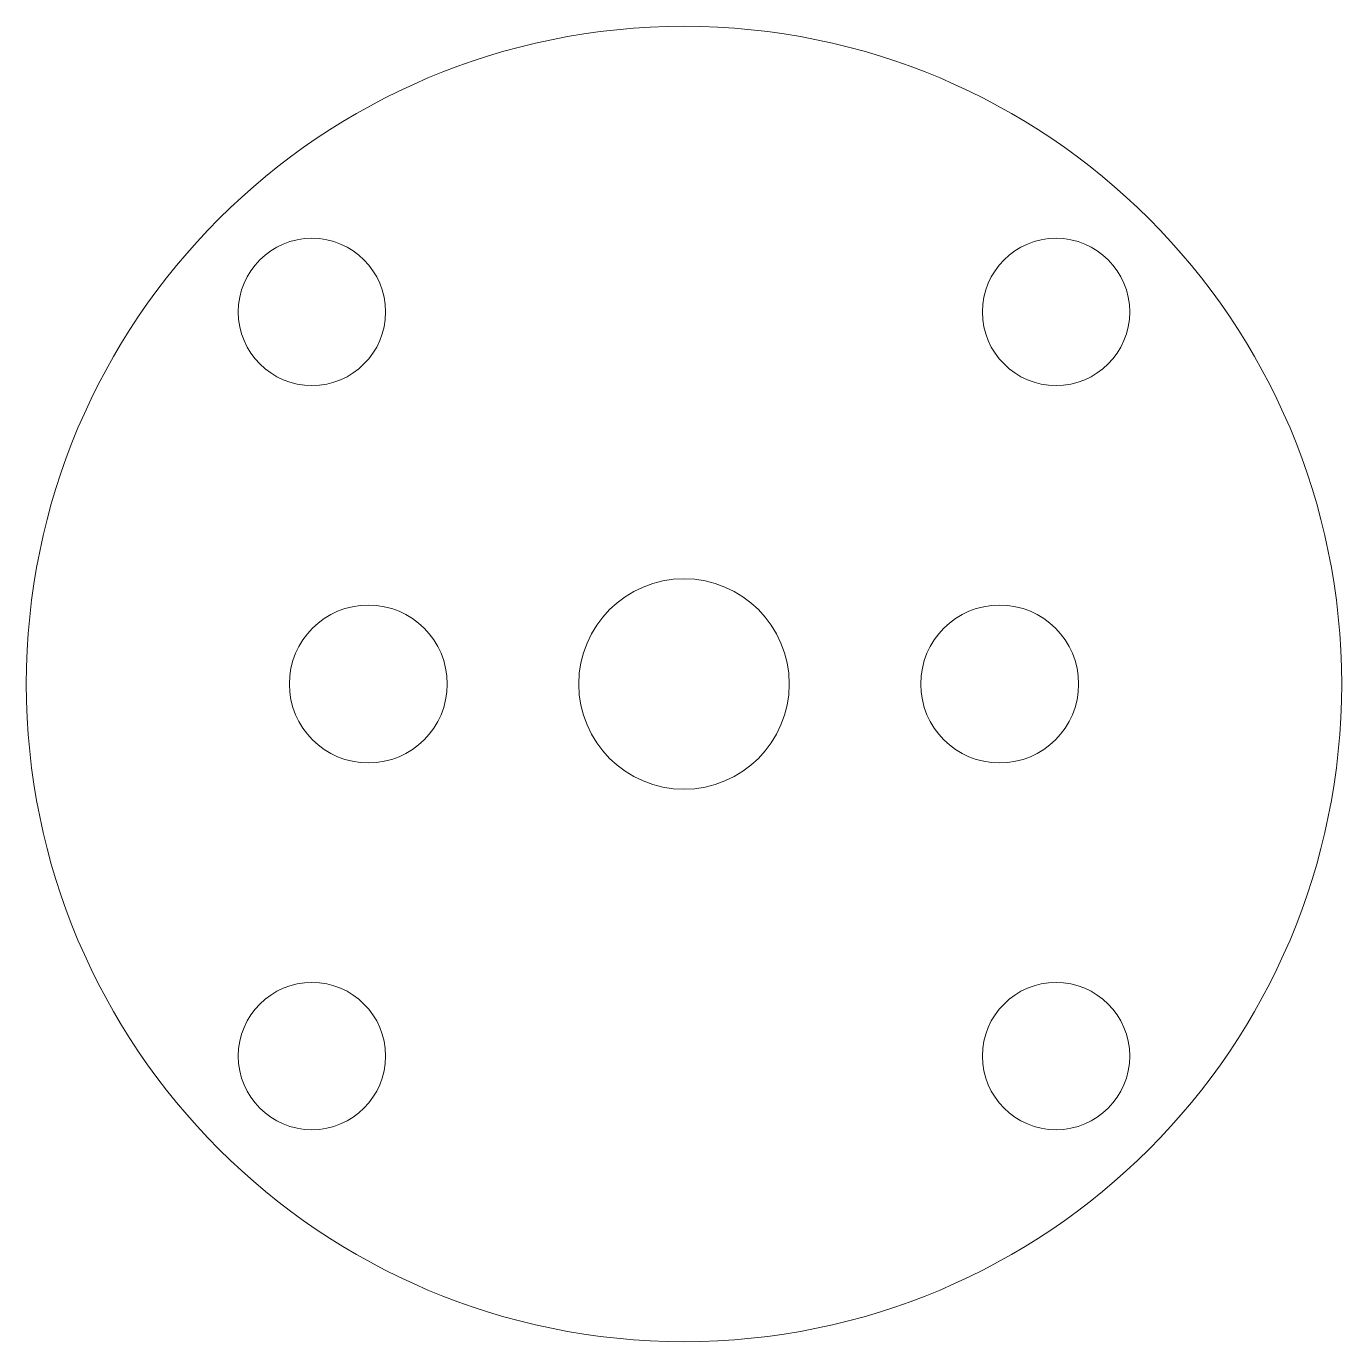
# Paper-space layout '_Bottom' of a CAD drawing. Header units: millimetres. Extents: x -12.5 to 12.5, y -12.5 to 12.5.
import ezdxf

# ---------------------------------------------------------------- set-up
doc = ezdxf.new("R2010")
doc.units = ezdxf.units.MM

psp = doc.layouts.new('_Bottom')

# ---------------------------------------------------------------- linework, layer by layer
at = {"color": 7, "linetype": 'Continuous', "lineweight": 15}
for centre, radius in [((0, 0), 12.5), ((-7.072, 7.072), 1.4), ((7.072, 7.072), 1.4), ((0, 0), 2), ((-6, 0), 1.5), ((6, 0), 1.5), ((-7.072, -7.072), 1.4), ((7.072, -7.072), 1.4)]:
    psp.add_circle(centre, radius, dxfattribs=at)

doc.saveas('drawing.dxf')
